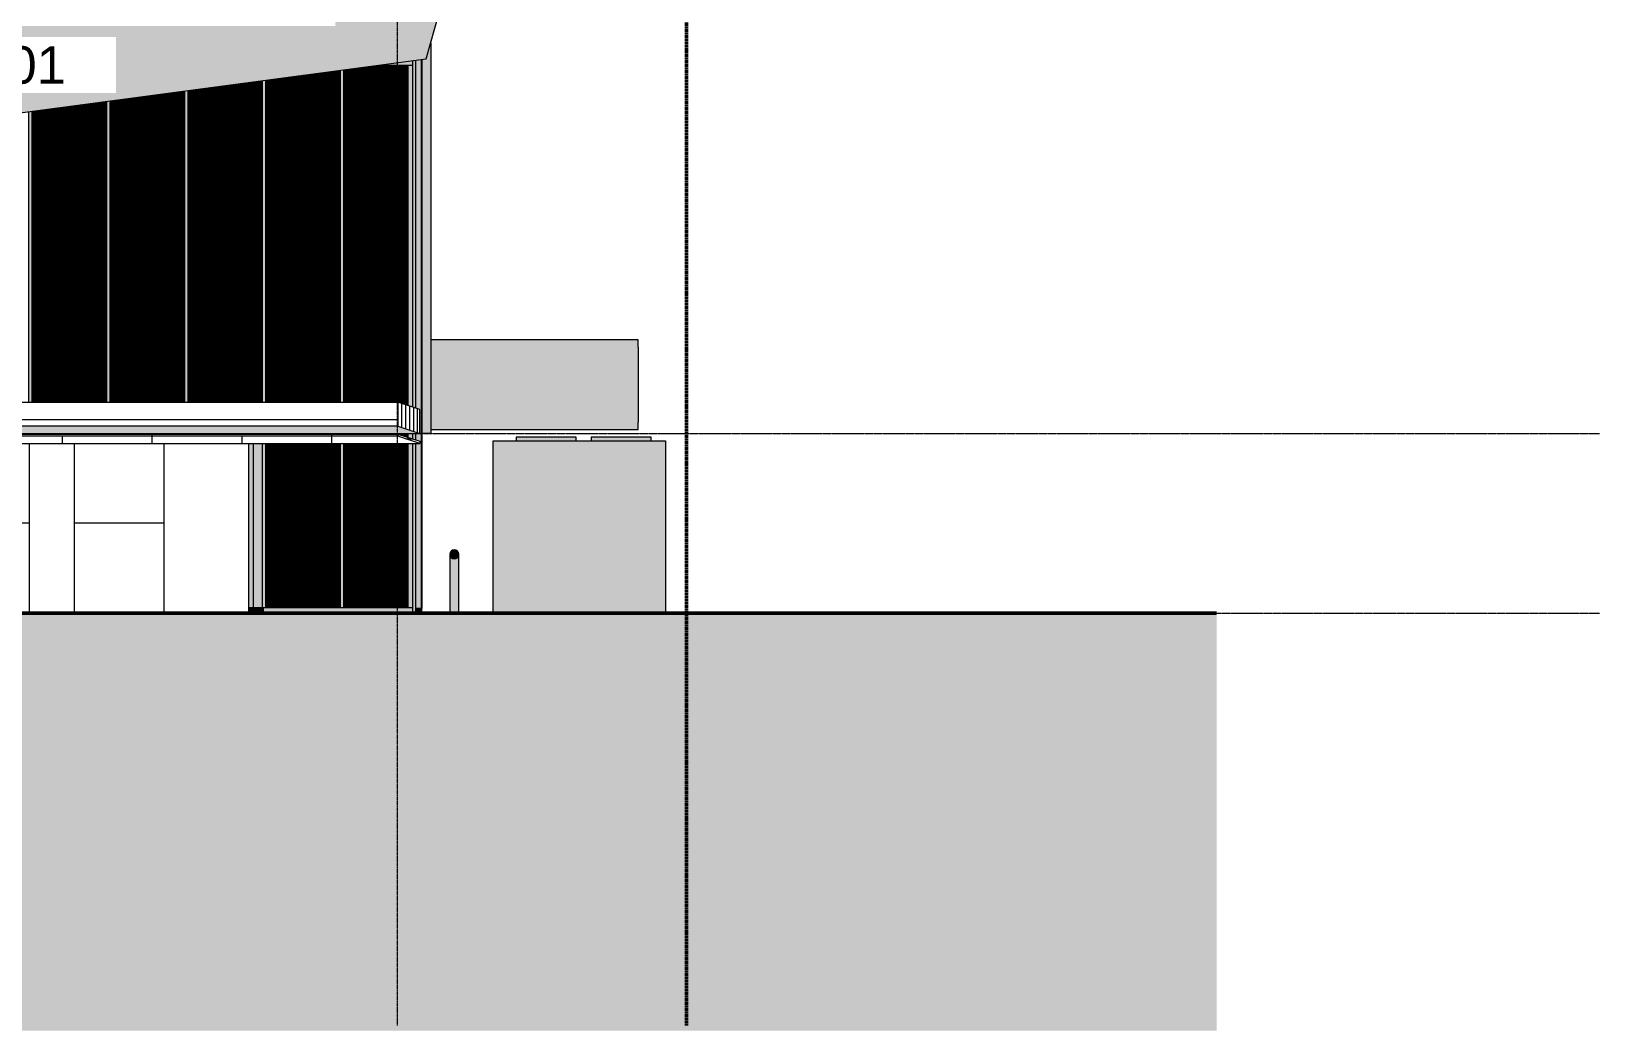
# Model space of a CAD drawing. Header units: millimetres. Extents: x -2361666 to -2009843, y -375 to 29863.
# Drawn here: x -2030785 to -2009843, y -375 to 12969 of the extents above; entities that cross this region are included whole.
import ezdxf

# ---------------------------------------------------------------- set-up
doc = ezdxf.new("R2010")
doc.units = ezdxf.units.MM
for name, pattern in [('AEC_Center', [24, 12, -4, 4, -4]), ('BOUNDARY', [16, 10, -3, 0, -3]), ('Grid Line', [21, 12, -3, 3, -3])]:
    doc.linetypes.add(name, pattern=pattern)
for name, color, linetype, lineweight in [('A-CLNG', 13, 'Continuous', 5), ('A-CLNG-PATT', 13, 'Continuous', 5), ('A-DETL', 90, 'Continuous', 50), ('A-DETL-GENF', 92, 'Continuous', 5), ('A-FLOR-LEVL', 51, 'Continuous', 5), ('A-GENM', 13, 'Continuous', 5), ('A-GENM-IDEN', 13, 'Continuous', 5), ('A-GLAZ-CURT', 52, 'Continuous', 5), ('A-GLAZ-CWMG', 51, 'Continuous', 5), ('A-ROOF', 132, 'Continuous', 5), ('A-ROOF-PATT', 132, 'Continuous', 5), ('A-WALL', 113, 'Continuous', 5), ('A-WALL-PATT', 111, 'Continuous', 5), ('F-FIRE', 13, 'Continuous', 5), ('S-BEAM', 12, 'Continuous', 5), ('S-COLS', 52, 'Continuous', 5), ('S-GRID', 1, 'Continuous', 5)]:
    doc.layers.add(name, color=color, linetype=linetype, lineweight=lineweight)
doc.styles.add('Arial', font='arial.ttf', dxfattribs={"height": 500})

# ---------------------------------------------------------------- blocks, each defined once
blk = doc.blocks.new('Hydrant_double9 - Hydrant_double-1019449-SOUTH EAST - PART C')
at = {"layer": 'F-FIRE'}
for points in [[(-1575110, 5926), (-1575093, 5928), (-1575079, 5935), (-1575067, 5944), (-1575057, 5957), (-1575052, 5971), (-1575050, 5990), (-1575052, 6001), (-1575058, 6016), (-1575068, 6029), (-1575080, 6038), (-1575094, 6044), (-1575111, 6046), (-1575125, 6044), (-1575140, 6038), (-1575153, 6028), (-1575162, 6015), (-1575168, 5996), (-1575170, 5986), (-1575167, 5970), (-1575161, 5955), (-1575151, 5943), (-1575138, 5933), (-1575124, 5928)], [(-1575170, 5200), (-1575110, 5200), (-1575110, 5926), (-1575125, 5928), (-1575140, 5934), (-1575152, 5943), (-1575162, 5956), (-1575168, 5970), (-1575170, 5986), (-1575170, 5565)], [(-1575052, 5200), (-1575050, 5200), (-1575052, 5970), (-1575058, 5956), (-1575067, 5943), (-1575080, 5934), (-1575094, 5928), (-1575110, 5926), (-1575110, 5200), (-1575058, 5200)]]:
    blk.add_hatch(color=256, dxfattribs=at).paths.add_polyline_path(points)
for p, q in [((-1575170, 5996), (-1575170, 5200)), ((-1575050, 5200), (-1575050, 5996))]:
    blk.add_line(p, q, dxfattribs=at)
for start, end in [(0, 180), (180, 0)]:
    blk.add_arc((-1575110, 5986), 60, start, end, dxfattribs=at)
blk = doc.blocks.new('Structural Framing 19 - Structural Framing 1-1145889-SOUTH EAST - PART C')
at = {"layer": 'S-BEAM'}
blk.add_hatch(color=256, dxfattribs=at).paths.add_polyline_path([(-1575762, 5200), (-1575753, 5200), (-1575753, 5210), (-1575983, 5210), (-1575983, 5200)])
for p, q in [((-1575983, 5200), (-1575983, 5210)), ((-1575753, 5210), (-1575753, 5200))]:
    blk.add_line(p, q, dxfattribs=at)
blk = doc.blocks.new('Mechanical - Condensers - Mechanical - Condensers-1249279-SOUTH EAST - PART C')
at = {"layer": 'A-GENM'}
for points in [[(-1574929, 8750), (-1572655, 8750), (-1572655, 8850), (-1575424, 8849), (-1575424, 8750), (-1575345, 8750)], [(-1575424, 7750), (-1572655, 7750), (-1572655, 8750), (-1575424, 8748), (-1575424, 7899)], [(-1574512, 7650), (-1572655, 7650), (-1572655, 7750), (-1575424, 7750), (-1575424, 7650), (-1574589, 7650)], [(-1574282, 7500), (-1574282, 7500), (-1574282, 7550)], [(-1574225, 7500), (-1574012, 7500), (-1574012, 7550), (-1574282, 7550), (-1574282, 7500), (-1574225, 7500)], [(-1573679, 7500), (-1573482, 7500), (-1573482, 7550), (-1574012, 7550), (-1574012, 7500), (-1573738, 7500)], [(-1573282, 7500), (-1573012, 7500), (-1573012, 7550), (-1573282, 7550)], [(-1572637, 7500), (-1572482, 7500), (-1572482, 7550), (-1573012, 7550), (-1573012, 7500), (-1572655, 7500)], [(-1574589, 5200), (-1572289, 5200), (-1572289, 7500), (-1574589, 7500), (-1574589, 6414)]]:
    blk.add_hatch(color=256, dxfattribs=at).paths.add_polyline_path(points)
for p, q in [((-1572655, 8850), (-1575424, 8850)), ((-1572655, 8750), (-1572655, 8850)), ((-1572655, 8750), (-1572655, 7750)), ((-1572655, 7650), (-1572655, 7750)), ((-1575424, 7650), (-1572655, 7650)), ((-1574282, 7550), (-1574282, 7500)), ((-1574282, 7550), (-1574282, 7500)), ((-1574012, 7550), (-1574282, 7550)), ((-1574282, 7550), (-1574282, 7500)), ((-1574282, 7550), (-1574282, 7500)), ((-1573482, 7550), (-1574012, 7550)), ((-1573482, 7500), (-1573482, 7550)), ((-1573482, 7500), (-1573482, 7550)), ((-1573482, 7500), (-1573482, 7550)), ((-1573482, 7500), (-1573482, 7550)), ((-1573282, 7550), (-1573282, 7500)), ((-1573282, 7550), (-1573282, 7500)), ((-1573012, 7550), (-1573282, 7550)), ((-1573282, 7550), (-1573282, 7500)), ((-1573282, 7550), (-1573282, 7500)), ((-1572482, 7550), (-1573012, 7550)), ((-1572482, 7500), (-1572482, 7550)), ((-1572482, 7500), (-1572482, 7550)), ((-1572482, 7500), (-1572482, 7550)), ((-1572482, 7500), (-1572482, 7550)), ((-1574589, 7500), (-1572289, 7500)), ((-1574589, 5200), (-1574589, 7500)), ((-1572289, 7500), (-1572289, 5200))]:
    blk.add_line(p, q, dxfattribs=at)
blk = doc.blocks.new('Generic Models 20 - Generic Models 13-2246191-SOUTH EAST - PART C')
at = {"layer": 'A-GENM'}
blk.add_hatch(color=256, dxfattribs=at).paths.add_polyline_path([(-1610015, 8017), (-1575484, 12600), (-1574562, 15902), (-1577237, 15902), (-1579211, 15445), (-1576691, 15445), (-1576696, 13042), (-1586696, 13042), (-1586696, 13715), (-1611353, 8017)])
for p, q in [((-1575484, 12600), (-1574562, 15902)), ((-1610015, 8017), (-1575484, 12600))]:
    blk.add_line(p, q, dxfattribs=at)
blk = doc.blocks.new('Rectangular Mullion - Frame_Framed Facade_Danpal_DPANMF BT2-2900060-SOUTH EAST - PART C')
at = {"layer": 'A-GLAZ-CWMG'}
blk.add_hatch(color=256, dxfattribs=at).paths.add_polyline_path([(-1575691, 12519), (-1575669, 12519), (-1575669, 12575), (-1576093, 12519), (-1575729, 12519)])
for p in [(-1575669, 12575), (-1576093, 12519)]:
    blk.add_line(p, (-1575669, 12519), dxfattribs=at)
blk = doc.blocks.new('Rectangular Mullion - Frame_Framed Facade_Danpal_DPANMF BT2-2873153-SOUTH EAST - PART C')
at = {"layer": 'A-GLAZ-CWMG'}
h = blk.add_hatch(color=256, dxfattribs=at)
h.paths.add_polyline_path([(-1575691, 5270), (-1575669, 5270), (-1575669, 7465), (-1575729, 7465), (-1575729, 5270)])
h.paths.add_polyline_path([(-1575669, 7527), (-1575669, 7600), (-1575729, 7600), (-1575729, 7547), (-1575691, 7535)])
for p, q in [((-1575729, 7600), (-1575729, 7547)), ((-1575669, 7600), (-1575669, 7527)), ((-1575729, 7465), (-1575729, 5270)), ((-1575669, 7465), (-1575669, 5270)), ((-1575669, 5270), (-1575729, 5270))]:
    blk.add_line(p, q, dxfattribs=at)
blk = doc.blocks.new('MulticellPanel_Polycarbonate_Danpal_1040w - Grey-2900066-SOUTH EAST - PART C')
at = {"layer": 'A-GENM'}
h = blk.add_hatch(dxfattribs=at)
h.set_pattern_fill('FP_348', color=256, style=0, pattern_type=2)
h.set_pattern_definition([(90, (-1576145.829, 6416.646), (15, -9e-16), [])])
h.paths.add_polyline_path([(-1576585, 5270), (-1575729, 5270), (-1575729, 7465), (-1576585, 7465), (-1576585, 5565)])
h.paths.add_polyline_path([(-1575729, 7547), (-1575729, 7600), (-1576585, 7600), (-1576585, 7592), (-1575863, 7592), (-1575741, 7551)])
blk = doc.blocks.new('MulticellPanel_Polycarbonate_Danpal_1040w - Grey-V444-SOUTH EAST - PART C')
at = {"layer": 'A-GENM'}
h = blk.add_hatch(dxfattribs=at)
h.set_pattern_fill('FP_365', color=256, style=0, pattern_type=2)
h.set_pattern_definition([(90, (-1585449.183, 9360), (15, -9e-16), [])])
h.paths.add_polyline_path([(-1585945, 8017), (-1584953, 8017), (-1584953, 11110), (-1585945, 11110), (-1585945, 8111)])
blk.add_line((-1585945, 11110), (-1584953, 11110), dxfattribs=at)
blk = doc.blocks.new('MulticellPanel_Polycarbonate_Danpal_1040w - Grey-2900070-SOUTH EAST - PART C')
at = {"layer": 'A-GENM'}
h = blk.add_hatch(dxfattribs=at)
h.set_pattern_fill('FP_366', color=256, style=0, pattern_type=2)
h.set_pattern_definition([(90, (-1576145.829, 9360), (15, -9e-16), [])])
h.paths.add_polyline_path([(-1575729, 7973), (-1575729, 11110), (-1576585, 11110), (-1576585, 8017), (-1575863, 8017), (-1575762, 7984)])
blk.add_line((-1576585, 11110), (-1575729, 11110), dxfattribs=at)
blk = doc.blocks.new('Rectangular Mullion - Frame_Framed Facade_Danpal_DPANMF BT2-2872312-SOUTH EAST - PART C')
at = {"layer": 'A-GLAZ-CWMG'}
blk.add_hatch(color=256, dxfattribs=at).paths.add_polyline_path([(-1575669, 7953), (-1575669, 11110), (-1575729, 11110), (-1575729, 7973), (-1575691, 7960)])
for p, q in [((-1575729, 11110), (-1575729, 7973)), ((-1575669, 11110), (-1575669, 7953))]:
    blk.add_line(p, q, dxfattribs=at)
blk = doc.blocks.new('Rectangular Mullion - Mullion_FramedFacade_Danpal_DPAEC50-2873148-SOUTH EAST - PART C')
at = {"layer": 'A-GLAZ-CWMG'}
h = blk.add_hatch(color=256, dxfattribs=at)
h.paths.add_polyline_path([(-1577649, 5270), (-1577625, 5270), (-1577625, 7465), (-1577673, 7465), (-1577673, 5270)])
h.paths.add_polyline_path([(-1577649, 7592), (-1577625, 7592), (-1577625, 7600), (-1577673, 7600), (-1577673, 7592), (-1577651, 7592)])
for p, q in [((-1577673, 7600), (-1577673, 7592)), ((-1577625, 7592), (-1577625, 7600)), ((-1577673, 7465), (-1577673, 5270)), ((-1577625, 5270), (-1577625, 7465))]:
    blk.add_line(p, q, dxfattribs=at)
blk = doc.blocks.new('Rectangular Mullion - Mullion_FramedFacade_Danpal_DPAEC50-V459-SOUTH EAST - PART C')
at = {"layer": 'A-GLAZ-CWMG'}
blk.add_hatch(color=256, dxfattribs=at).paths.add_polyline_path([(-1585978, 8017), (-1585945, 8017), (-1585945, 11110), (-1585993, 11110), (-1585993, 8017)])
for p, q in [((-1585993, 11110), (-1585993, 8017)), ((-1585945, 8017), (-1585945, 11110))]:
    blk.add_line(p, q, dxfattribs=at)
blk = doc.blocks.new('Rectangular Mullion - Mullion_FramedFacade_Danpal_DPAEC50-2872300-SOUTH EAST - PART C')
at = {"layer": 'A-GLAZ-CWMG'}
blk.add_hatch(color=256, dxfattribs=at).paths.add_polyline_path([(-1577658, 8017), (-1577625, 8017), (-1577625, 11110), (-1577673, 11110), (-1577673, 8017)])
for p, q in [((-1577673, 11110), (-1577673, 8017)), ((-1577625, 8017), (-1577625, 11110))]:
    blk.add_line(p, q, dxfattribs=at)
blk = doc.blocks.new('MulticellPanel_Polycarbonate_Danpal_1040w - Grey-V466-SOUTH EAST - PART C')
at = {"layer": 'A-GENM'}
h = blk.add_hatch(dxfattribs=at)
h.set_pattern_fill('FP_373', color=256, style=0, pattern_type=2)
h.set_pattern_definition([(90, (-1580249.183, 11837.94), (15, -9e-16), [])])
h.paths.add_polyline_path([(-1579928, 11110), (-1579753, 11110), (-1579753, 12033), (-1580745, 11902), (-1580745, 11110)])
blk.add_line((-1579753, 11110), (-1580745, 11110), dxfattribs=at)
blk = doc.blocks.new('MulticellPanel_Polycarbonate_Danpal_1040w - Grey-V467-SOUTH EAST - PART C')
at = {"layer": 'A-GENM'}
h = blk.add_hatch(dxfattribs=at)
h.set_pattern_fill('FP_374', color=256, style=0, pattern_type=2)
h.set_pattern_definition([(90, (-1579209.183, 11837.94), (15, -9e-16), [])])
h.paths.add_polyline_path([(-1579705, 11110), (-1578713, 11110), (-1578713, 12171), (-1579705, 12040), (-1579705, 11294)])
blk.add_line((-1578713, 11110), (-1579705, 11110), dxfattribs=at)
blk = doc.blocks.new('MulticellPanel_Polycarbonate_Danpal_1040w - Grey-V468-SOUTH EAST - PART C')
at = {"layer": 'A-GENM'}
h = blk.add_hatch(dxfattribs=at)
h.set_pattern_fill('FP_375', color=256, style=0, pattern_type=2)
h.set_pattern_definition([(90, (-1578169.183, 11837.94), (15, -9e-16), [])])
h.paths.add_polyline_path([(-1578261, 11110), (-1577673, 11110), (-1577673, 12309), (-1578665, 12178), (-1578665, 11110)])
blk.add_line((-1577673, 11110), (-1578665, 11110), dxfattribs=at)
blk = doc.blocks.new('MulticellPanel_Polycarbonate_Danpal_1040w - Grey-V469-SOUTH EAST - PART C')
at = {"layer": 'A-GENM'}
h = blk.add_hatch(dxfattribs=at)
h.set_pattern_fill('FP_376', color=256, style=0, pattern_type=2)
h.set_pattern_definition([(90, (-1577129.183, 11837.94), (15, -9e-16), [])])
h.paths.add_polyline_path([(-1577625, 11110), (-1576633, 11110), (-1576633, 12447), (-1577625, 12316), (-1577625, 11294)])
blk.add_line((-1576633, 11110), (-1577625, 11110), dxfattribs=at)
blk = doc.blocks.new('MulticellPanel_Polycarbonate_Danpal_1040w - Grey-2900074-SOUTH EAST - PART C')
at = {"layer": 'A-GENM'}
h = blk.add_hatch(dxfattribs=at)
h.set_pattern_fill('FP_377', color=256, style=0, pattern_type=2)
h.set_pattern_definition([(90, (-1576145.829, 11837.94), (15, -9e-16), [])])
h.paths.add_polyline_path([(-1576178, 11110), (-1575729, 11110), (-1575729, 12519), (-1576099, 12518), (-1576585, 12454), (-1576585, 11110)])
blk.add_line((-1575729, 11110), (-1576585, 11110), dxfattribs=at)
blk = doc.blocks.new('Rectangular Mullion - Frame_Framed Facade_Danpal_DPANMF BT1-2900064-SOUTH EAST - PART C')
at = {"layer": 'A-GLAZ-CWMG'}
blk.add_hatch(color=256, dxfattribs=at).paths.add_polyline_path([(-1575669, 5210), (-1575669, 5270), (-1576609, 5270), (-1576609, 5210), (-1575691, 5210)])
for p, q in [((-1575669, 5270), (-1576609, 5270)), ((-1575669, 5270), (-1575669, 5210)), ((-1575669, 5210), (-1576609, 5210))]:
    blk.add_line(p, q, dxfattribs=at)
blk = doc.blocks.new('Rectangular Mullion - Frame_Framed Facade_Danpal_DPANMF BT1-2872724-SOUTH EAST - PART C')
at = {"layer": 'A-GLAZ-CWMG'}
h = blk.add_hatch(color=256, dxfattribs=at)
h.paths.add_polyline_path([(-1577850, 5270), (-1577790, 5270), (-1577790, 7465), (-1577850, 7465), (-1577850, 5565)])
h.paths.add_polyline_path([(-1577837, 7592), (-1577790, 7592), (-1577790, 7600), (-1577850, 7600), (-1577850, 7592), (-1577845, 7592)])
for p, q in [((-1577790, 7592), (-1577790, 7600)), ((-1577790, 5270), (-1577790, 7465)), ((-1577790, 5270), (-1577850, 5270))]:
    blk.add_line(p, q, dxfattribs=at)
blk = doc.blocks.new('Rectangular Mullion - Frame_Framed Facade_Danpal_DPANMF BT2-2873227-SOUTH EAST - PART C')
at = {"layer": 'A-GLAZ-CWMG'}
blk.add_hatch(color=256, dxfattribs=at).paths.add_polyline_path([(-1575682, 11110), (-1575669, 11110), (-1575669, 12519), (-1575729, 12519), (-1575729, 11110), (-1575691, 11110)])
for p, q in [((-1575729, 12519), (-1575669, 12519)), ((-1575729, 12519), (-1575729, 11110)), ((-1575669, 12519), (-1575669, 11110))]:
    blk.add_line(p, q, dxfattribs=at)
blk = doc.blocks.new('Rectangular Mullion - Mullion_FramedFacade_Danpal_DPAEC50-V474-SOUTH EAST - PART C')
at = {"layer": 'A-GLAZ-CWMG'}
blk.add_hatch(color=256, dxfattribs=at).paths.add_polyline_path([(-1580761, 11110), (-1580745, 11110), (-1580745, 11902), (-1580793, 11895), (-1580793, 11110), (-1580778, 11110)])
for p, q in [((-1580793, 11895), (-1580793, 11110)), ((-1580745, 11110), (-1580745, 11902))]:
    blk.add_line(p, q, dxfattribs=at)
blk = doc.blocks.new('Rectangular Mullion - Mullion_FramedFacade_Danpal_DPAEC50-V475-SOUTH EAST - PART C')
at = {"layer": 'A-GLAZ-CWMG'}
blk.add_hatch(color=256, dxfattribs=at).paths.add_polyline_path([(-1579738, 11110), (-1579705, 11110), (-1579705, 12040), (-1579753, 12033), (-1579753, 11110)])
for p, q in [((-1579753, 12033), (-1579753, 11110)), ((-1579705, 11110), (-1579705, 12040))]:
    blk.add_line(p, q, dxfattribs=at)
blk = doc.blocks.new('Rectangular Mullion - Mullion_FramedFacade_Danpal_DPAEC50-V476-SOUTH EAST - PART C')
at = {"layer": 'A-GLAZ-CWMG'}
blk.add_hatch(color=256, dxfattribs=at).paths.add_polyline_path([(-1578698, 11110), (-1578665, 11110), (-1578665, 12178), (-1578713, 12171), (-1578713, 11110)])
for p, q in [((-1578713, 12171), (-1578713, 11110)), ((-1578665, 11110), (-1578665, 12178))]:
    blk.add_line(p, q, dxfattribs=at)
blk = doc.blocks.new('Rectangular Mullion - Mullion_FramedFacade_Danpal_DPAEC50-V477-SOUTH EAST - PART C')
at = {"layer": 'A-GLAZ-CWMG'}
blk.add_hatch(color=256, dxfattribs=at).paths.add_polyline_path([(-1577673, 11110), (-1577625, 11110), (-1577625, 12316), (-1577673, 12309), (-1577673, 11134)])
for p, q in [((-1577673, 12309), (-1577673, 11110)), ((-1577625, 11110), (-1577625, 12316))]:
    blk.add_line(p, q, dxfattribs=at)
blk = doc.blocks.new('Rectangular Mullion - Mullion_FramedFacade_Danpal_DPAEC50-V478-SOUTH EAST - PART C')
at = {"layer": 'A-GLAZ-CWMG'}
blk.add_hatch(color=256, dxfattribs=at).paths.add_polyline_path([(-1576618, 11110), (-1576585, 11110), (-1576585, 12454), (-1576633, 12447), (-1576633, 11110)])
for p, q in [((-1576633, 12447), (-1576633, 11110)), ((-1576585, 11110), (-1576585, 12454))]:
    blk.add_line(p, q, dxfattribs=at)
blk = doc.blocks.new('MulticellPanel_Polycarbonate_Danpal_1040w - Grey-2873154-SOUTH EAST - PART C')
at = {"layer": 'A-GENM'}
h = blk.add_hatch(dxfattribs=at)
h.set_pattern_fill('FP_378', color=256, style=0, pattern_type=2)
h.set_pattern_definition([(90, (-1577129.183, 6416.646), (15, -9e-16), [])])
h.paths.add_polyline_path([(-1576633, 5270), (-1576633, 7465), (-1577625, 7465), (-1577625, 5270), (-1576803, 5270)])
h.paths.add_polyline_path([(-1577428, 7592), (-1576633, 7592), (-1576633, 7600), (-1577625, 7600), (-1577625, 7592)])
blk = doc.blocks.new('Rectangular Mullion - Frame_Framed Facade_Danpal_DPANMF BT1-V479-SOUTH EAST - PART C')
at = {"layer": 'A-GLAZ-CWMG'}
blk.add_hatch(color=256, dxfattribs=at).paths.add_polyline_path([(-1577649, 5210), (-1576609, 5210), (-1576609, 5270), (-1577649, 5270), (-1577649, 5223)])
for p, q in [((-1576609, 5270), (-1577649, 5270)), ((-1576609, 5210), (-1577649, 5210))]:
    blk.add_line(p, q, dxfattribs=at)
blk = doc.blocks.new('System Panel - Glazed-2900076-SOUTH EAST - PART C')
at = {"layer": 'A-GLAZ-CURT'}
h = blk.add_hatch(color=256, dxfattribs=at)
h.paths.add_polyline_path([(-1577790, 5270), (-1577673, 5270), (-1577673, 7465), (-1577790, 7465), (-1577790, 5353)])
h.paths.add_polyline_path([(-1577673, 7592), (-1577673, 7600), (-1577790, 7600), (-1577790, 7592), (-1577741, 7592)])
blk = doc.blocks.new('Rectangular Mullion - Frame_Framed Facade_Danpal_DPANMF BT1-2900058-SOUTH EAST - PART C')
at = {"layer": 'A-GLAZ-CWMG'}
for p, q in [((-1575549, 5257), (-1575549, 5259)), ((-1575549, 5259), (-1575543, 5259)), ((-1575545, 5257), (-1575549, 5257))]:
    blk.add_line(p, q, dxfattribs=at)
blk = doc.blocks.new('Rectangular Mullion - Frame_Framed Facade_Danpal_DPANMF BT2-V480-SOUTH EAST - PART C')
at = {"layer": 'A-GLAZ-CWMG'}
for points in [[(-1575606, 5260), (-1575552, 5260), (-1575553, 7600), (-1575626, 7600), (-1575626, 7513), (-1575571, 7495), (-1575571, 7465), (-1575626, 7465), (-1575626, 5260)], [(-1575552, 5260), (-1575543, 5260), (-1575545, 7600), (-1575552, 7600), (-1575552, 5353)]]:
    blk.add_hatch(color=256, dxfattribs=at).paths.add_polyline_path(points)
for p, q in [((-1575626, 7600), (-1575626, 7513)), ((-1575552, 7600), (-1575552, 5260)), ((-1575543, 7600), (-1575543, 5260)), ((-1575626, 7465), (-1575626, 5260)), ((-1575552, 5260), (-1575626, 5260)), ((-1575543, 5260), (-1575552, 5260))]:
    blk.add_line(p, q, dxfattribs=at)
blk = doc.blocks.new('MulticellPanel_Polycarbonate_Danpal_1040w - Grey-V481-SOUTH EAST - PART C')
at = {"layer": 'A-GENM'}
h = blk.add_hatch(dxfattribs=at)
h.set_pattern_fill('FP_380', color=256, style=0, pattern_type=2)
h.set_pattern_definition([(90, (-1575566.708, 6406.646), (15, -9e-16), [])])
h.paths.add_polyline_path([(-1575568, 5213), (-1575562, 5213), (-1575562, 5260), (-1575570, 5260), (-1575570, 5213)])
h = blk.add_hatch(dxfattribs=at)
h.set_pattern_fill('FP_379', color=256, style=0, pattern_type=2)
h.set_pattern_definition([(90, (-1575557.983, 6406.646), (15, -9e-16), [])])
h.paths.add_polyline_path([(-1575556, 5213), (-1575556, 5260), (-1575560, 5260), (-1575560, 5213)])
for p, q in [((-1575562, 5260), (-1575562, 5213)), ((-1575560, 5260), (-1575560, 5213))]:
    blk.add_line(p, q, dxfattribs=at)
blk = doc.blocks.new('Rectangular Mullion - Frame_Framed Facade_Danpal_DPANMF BT1-2900065-SOUTH EAST - PART C')
at = {"layer": 'A-GLAZ-CWMG'}
blk.add_hatch(color=256, dxfattribs=at).paths.add_polyline_path([(-1577850, 5210), (-1577649, 5210), (-1577649, 5270), (-1577850, 5270)])
for p, q in [((-1577649, 5270), (-1577850, 5270)), ((-1577649, 5210), (-1577850, 5210))]:
    blk.add_line(p, q, dxfattribs=at)
blk = doc.blocks.new('Rectangular Mullion - Frame_Framed Facade_Danpal_DPANMF BT1-2872895-SOUTH EAST - PART C')
at = {"layer": 'A-GLAZ-CWMG'}
blk.add_hatch(color=256, dxfattribs=at).paths.add_polyline_path([(-1575552, 5200), (-1575552, 5206), (-1575543, 5206), (-1575545, 5213), (-1575570, 5213), (-1575571, 5260), (-1575626, 5260), (-1575626, 5200), (-1575553, 5200)])
for p, q in [((-1575570, 5260), (-1575626, 5260)), ((-1575626, 5260), (-1575626, 5200)), ((-1575570, 5213), (-1575570, 5260)), ((-1575543, 5259), (-1575549, 5259)), ((-1575549, 5259), (-1575549, 5257)), ((-1575549, 5257), (-1575545, 5257)), ((-1575545, 5257), (-1575545, 5213)), ((-1575543, 5206), (-1575543, 5259)), ((-1575545, 5213), (-1575570, 5213)), ((-1575552, 5206), (-1575543, 5206)), ((-1575552, 5200), (-1575552, 5206))]:
    blk.add_line(p, q, dxfattribs=at)
blk = doc.blocks.new('Rectangular Mullion - Frame_Framed Facade_Danpal_DPANMF BT2-V483-SOUTH EAST - PART C')
at = {"layer": 'A-GLAZ-CWMG'}
for points in [[(-1575571, 7600), (-1575552, 7600), (-1575553, 11100), (-1575626, 11100), (-1575626, 7939), (-1575571, 7920), (-1575571, 7601)], [(-1575552, 7600), (-1575543, 7600), (-1575545, 11100), (-1575552, 11100), (-1575552, 7687)]]:
    blk.add_hatch(color=256, dxfattribs=at).paths.add_polyline_path(points)
for p, q in [((-1575626, 11100), (-1575626, 7939)), ((-1575552, 11100), (-1575552, 7600)), ((-1575543, 11100), (-1575543, 7600))]:
    blk.add_line(p, q, dxfattribs=at)
blk = doc.blocks.new('Rectangular Mullion - Frame_Framed Facade_Danpal_DPANMF BT2-V484-SOUTH EAST - PART C')
at = {"layer": 'A-GLAZ-CWMG'}
for points in [[(-1575626, 11100), (-1575552, 11100), (-1575553, 12591), (-1575626, 12581), (-1575626, 11134)], [(-1575552, 11100), (-1575543, 11100), (-1575545, 12592), (-1575552, 12591), (-1575552, 11294)]]:
    blk.add_hatch(color=256, dxfattribs=at).paths.add_polyline_path(points)
for p, q in [((-1575626, 12581), (-1575626, 11100)), ((-1575552, 12591), (-1575552, 11100)), ((-1575543, 12592), (-1575543, 11100))]:
    blk.add_line(p, q, dxfattribs=at)
blk = doc.blocks.new('Area 51 Ceiling - External FC - Area 51 Ceiling - External FC-2924300-SOUTH EAST - PART C')
at = {"layer": 'A-CLNG-PATT'}
h = blk.add_hatch(dxfattribs=at)
h.set_pattern_fill('FP_381', color=256, style=0, pattern_type=2)
h.set_pattern_definition([(180, (-1575571.47, 7465.04), (-2e-14, -125.606), []), (270, (-1575571.5, 7465), (1200, 7e-14), [])])
h.paths.add_polyline_path([(-1616588, 7465), (-1575571, 7465), (-1575864, 7562), (-1623089, 7562), (-1623089, 7573), (-1644149, 7573), (-1644579, 7561), (-1661091, 7562), (-1661122, 7573), (-1665433, 7573), (-1665433, 7465), (-1617421, 7465)])
h = blk.add_hatch(dxfattribs=at)
h.set_pattern_fill('FP_383', color=256, style=0, pattern_type=2)
h.set_pattern_definition([(90, (-1575571.5, 7591.7), (-2400, 1e-13), []), (180, (-1575571.5, 7591.7), (-1e-13, -1198.355), [])])
h.paths.add_polyline_path([(-1583885, 7562), (-1575864, 7562), (-1575864, 7592), (-1623089, 7592), (-1623089, 7562), (-1584094, 7562)])
h = blk.add_hatch(dxfattribs=at)
h.set_pattern_fill('FP_382', color=256, style=0, pattern_type=2)
h.set_pattern_definition([(90.46, (-1575665.54, 7526.13), (-374.45, -0.002), []), (180, (-1575665.5, 7526.1), (9.7, -1200), [])])
h.paths.add_polyline_path([(-1575571, 7465), (-1575571, 7495), (-1575864, 7592), (-1575864, 7562), (-1575582, 7469)])
at = {"layer": 'A-CLNG'}
for p, q in [((-1623089, 7592), (-1575864, 7592)), ((-1575864, 7562), (-1623089, 7562)), ((-1575864, 7592), (-1575864, 7562)), ((-1575864, 7592), (-1575571, 7495)), ((-1575571, 7465), (-1575864, 7562)), ((-1665433, 7465), (-1575571, 7465)), ((-1575571, 7495), (-1575571, 7465))]:
    blk.add_line(p, q, dxfattribs=at)

msp = doc.modelspace()

# ---------------------------------------------------------------- hatches: boundary and pattern name
at = {"layer": 'A-DETL-GENF'}
msp.add_hatch(color=7, dxfattribs=at).paths.add_polyline_path([(-2116896, -375), (-2014959, -375), (-2014959, 5200), (-2116896, 5200), (-2116896, 3019)])
at = {"layer": 'A-ROOF'}
h = msp.add_hatch(color=256, dxfattribs=at)
h.paths.add_polyline_path([(-2037454, 7600), (-2025601, 7601), (-2025892, 7697), (-2073116, 7697), (-2073116, 7708), (-2094174, 7708), (-2094646, 7696), (-2111119, 7697), (-2111150, 7708), (-2115458, 7708), (-2115458, 7603), (-2111150, 7602), (-2111143, 7600), (-2094273, 7600), (-2094111, 7603), (-2073117, 7603), (-2073117, 7600), (-2037871, 7600)])
h.paths.add_polyline_path([(-2063186, 7600), (-2063173, 7603), (-2063161, 7603)])
at = {"layer": 'A-ROOF-PATT'}
h = msp.add_hatch(dxfattribs=at)
h.set_pattern_fill('FP_266', color=256, style=0, pattern_type=2)
h.set_pattern_definition([(0, (-2103748.55, -119753.97), (0, 333), [])])
h.paths.add_polyline_path([(-2042245, 7697), (-2025892, 7697), (-2025892, 8017), (-2073116, 8017), (-2073116, 7697), (-2042454, 7697)])
h = msp.add_hatch(dxfattribs=at)
h.set_pattern_fill('FP_265', color=256, style=0, pattern_type=2)
h.set_pattern_definition([(90, (-2733025.4, 5200), (-52.095, 3e-15), [])])
h.paths.add_polyline_path([(-2025599, 7600), (-2025599, 7920), (-2025892, 8017), (-2025892, 7697), (-2025601, 7601)])
at = {"layer": 'A-WALL'}
h = msp.add_hatch(color=256, dxfattribs=at)
h.paths.add_polyline_path([(-2025571, 7600), (-2025452, 7600), (-2025452, 12815), (-2025513, 12600), (-2025571, 12592), (-2025571, 7687)])
h.paths.add_polyline_path([(-2025654, 7939), (-2025654, 12581), (-2025697, 12575), (-2025697, 7953), (-2025686, 7949)])
h = msp.add_hatch(color=256, dxfattribs=at)
h.paths.add_polyline_path([(-2025686, 5210), (-2025654, 5210), (-2025654, 7465), (-2025697, 7465), (-2025697, 5210)])
h.paths.add_polyline_path([(-2025654, 7513), (-2025654, 7600), (-2025697, 7600), (-2025697, 7527), (-2025686, 7523)])
at = {"layer": 'A-WALL-PATT'}
h = msp.add_hatch(dxfattribs=at)
h.set_pattern_fill('FP_343', color=256, style=0, pattern_type=2)
h.set_pattern_definition([(90, (-2030213.4, 5200), (-6000, 4e-13), [1200, -1200]), (90, (-2029013.4, 5200), (-6000, 4e-13), [1200, -1200]), (90, (-2027813.4, 5200), (-6000, 4e-13), [1200, -1200]), (90, (-2029013.4, 6400), (-6000, 4e-13), [1200, -1200]), (90, (-2027813.4, 6400), (-6000, 4e-13), [1200, -1200]), (180, (-2029013.4, 6400), (-3e-13, -2400), [1200, -4800]), (180, (-2027813.4, 7600), (-3e-13, -2400), [1200, -4800]), (90, (-2027813.4, 5200), (-6000, 4e-13), [1200, -1200]), (90, (-2026613.4, 5200), (-6000, 4e-13), [1200, -1200]), (90, (-2026013.4, 5200), (-6000, 4e-13), [1200, -1200]), (90, (-2026613.4, 6400), (-6000, 4e-13), [1200, -1200]), (90, (-2026013.4, 6400), (-6000, 4e-13), [1200, -1200]), (180, (-2026613.4, 6400), (-3e-13, -2400), [1200, -4800]), (180, (-2026013.4, 7600), (-3e-13, -2400), [600, -5400]), (90, (-2030813.4, 5200), (-6000, 4e-13), [1200, -1200]), (90, (-2030213.4, 5200), (-6000, 4e-13), [1200, -1200]), (90, (-2030813.4, 6400), (-6000, 4e-13), [1200, -1200]), (90, (-2030213.4, 6400), (-6000, 4e-13), [1200, -1200]), (180, (-2030813.4, 6400), (-3e-13, -2400), [1200, -4800]), (180, (-2030213.4, 7600), (-3e-13, -2400), [600, -5400]), (90, (-2030213.4, 5200), (-6000, 4e-13), [1200, -1200]), (90, (-2032013.4, 5200), (-6000, 4e-13), [1200, -1200])])
h.paths.add_polyline_path([(-2032013, 5200), (-2031568, 5200), (-2031568, 5926), (-2031858, 5928), (-2031858, 6046), (-2031158, 6044), (-2031158, 5926), (-2031448, 5926), (-2031448, 5200), (-2027879, 5200), (-2027879, 7465), (-2032013, 7465), (-2032013, 5353)])
h.paths.add_polyline_path([(-2029123, 7592), (-2027879, 7592), (-2027879, 7600), (-2032013, 7600), (-2032013, 7592), (-2029539, 7592)])
at = {"layer": 'S-COLS'}
for points in [[(-2026139, 5200), (-2026139, 5210), (-2026149, 5210), (-2026149, 5200)], [(-2026139, 5200), (-2026127, 5200), (-2026127, 5210), (-2026139, 5210)], [(-2025757, 5200), (-2025759, 5210), (-2025769, 5210), (-2025769, 5200), (-2025758, 5200)], [(-2025757, 5200), (-2025746, 5200), (-2025746, 5210), (-2025757, 5210)]]:
    msp.add_hatch(color=256, dxfattribs=at).paths.add_polyline_path(points)
h = msp.add_hatch(color=256, dxfattribs=at)
h.paths.add_polyline_path([(-2025769, 5200), (-2025769, 5210), (-2025781, 5210), (-2025781, 5200)])
h.paths.add_polyline_path([(-2026011, 5200), (-2026011, 5210), (-2026127, 5210), (-2026127, 5200)])

# ---------------------------------------------------------------- linework, layer by layer
at = {"layer": 'A-DETL', "linetype": 'BOUNDARY'}
msp.add_line((-2022037, -305), (-2022037, 26561), dxfattribs=at)
at = {"layer": 'A-DETL'}
msp.add_line((-2014959, 5200), (-2116896, 5200), dxfattribs=at)
at = {"layer": 'A-FLOR-LEVL', "linetype": 'AEC_Center'}
for p, q in [((-2127298, 7600), (-2009843, 7600)), ((-2127298, 5200), (-2009843, 5200))]:
    msp.add_line(p, q, dxfattribs=at)
at = {"layer": 'A-ROOF'}
for p, q in [((-2073116, 8017), (-2025892, 8017)), ((-2025599, 7920), (-2025892, 8017)), ((-2025892, 8017), (-2025892, 7697)), ((-2025599, 7600), (-2025599, 7920)), ((-2073117, 7600), (-2025599, 7600)), ((-2025892, 7697), (-2073116, 7697)), ((-2025892, 7697), (-2025599, 7600))]:
    msp.add_line(p, q, dxfattribs=at)
at = {"layer": 'A-WALL'}
for p, q in [((-2025452, 12815), (-2025452, 7600)), ((-2027879, 7592), (-2027879, 7600)), ((-2025452, 7600), (-2025571, 7600)), ((-2027879, 5200), (-2027879, 7465)), ((-2025654, 5210), (-2025697, 5210))]:
    msp.add_line(p, q, dxfattribs=at)
at = {"layer": 'S-COLS'}
for p, q in [((-2026149, 5200), (-2026149, 5210)), ((-2026139, 5200), (-2026139, 5210)), ((-2025757, 5200), (-2025757, 5210)), ((-2025746, 5210), (-2025746, 5200))]:
    msp.add_line(p, q, dxfattribs=at)
at = {"layer": 'S-GRID', "linetype": 'Grid Line'}
msp.add_line((-2025896, -305), (-2025896, 24961), dxfattribs=at)

# ---------------------------------------------------------------- block references
at = {"layer": 'A-CLNG'}
msp.add_blockref('Area 51 Ceiling - External FC - Area 51 Ceiling - External FC-2924300-SOUTH EAST - PART C', (-450028, 0), dxfattribs=at)
at = {"layer": 'A-GENM'}
for name in ['Generic Models 20 - Generic Models 13-2246191-SOUTH EAST - PART C', 'Mechanical - Condensers - Mechanical - Condensers-1249279-SOUTH EAST - PART C']:
    msp.add_blockref(name, (-450028, 0), dxfattribs=at)
at = {"layer": 'A-GLAZ-CURT'}
for name, p in [('MulticellPanel_Polycarbonate_Danpal_1040w - Grey-V469-SOUTH EAST - PART C', (-450028, 0)), ('MulticellPanel_Polycarbonate_Danpal_1040w - Grey-2900074-SOUTH EAST - PART C', (-450028, 0)), ('MulticellPanel_Polycarbonate_Danpal_1040w - Grey-V467-SOUTH EAST - PART C', (-450028, 0)), ('MulticellPanel_Polycarbonate_Danpal_1040w - Grey-V468-SOUTH EAST - PART C', (-450028, 0)), ('MulticellPanel_Polycarbonate_Danpal_1040w - Grey-V466-SOUTH EAST - PART C', (-450028, 0)), ('MulticellPanel_Polycarbonate_Danpal_1040w - Grey-V444-SOUTH EAST - PART C', (-444828, 0)), ('MulticellPanel_Polycarbonate_Danpal_1040w - Grey-V444-SOUTH EAST - PART C', (-443788, 0)), ('MulticellPanel_Polycarbonate_Danpal_1040w - Grey-V444-SOUTH EAST - PART C', (-442748, 0)), ('MulticellPanel_Polycarbonate_Danpal_1040w - Grey-V444-SOUTH EAST - PART C', (-441708, 0)), ('MulticellPanel_Polycarbonate_Danpal_1040w - Grey-2900070-SOUTH EAST - PART C', (-450028, 0)), ('System Panel - Glazed-2900076-SOUTH EAST - PART C', (-450028, 0)), ('MulticellPanel_Polycarbonate_Danpal_1040w - Grey-2873154-SOUTH EAST - PART C', (-450028, 0)), ('MulticellPanel_Polycarbonate_Danpal_1040w - Grey-2900066-SOUTH EAST - PART C', (-450028, 0)), ('MulticellPanel_Polycarbonate_Danpal_1040w - Grey-V481-SOUTH EAST - PART C', (-450028, 0))]:
    msp.add_blockref(name, p, dxfattribs=at)
at = {"layer": 'A-GLAZ-CWMG'}
for name, p in [('Rectangular Mullion - Frame_Framed Facade_Danpal_DPANMF BT2-2900060-SOUTH EAST - PART C', (-450028, 0)), ('Rectangular Mullion - Frame_Framed Facade_Danpal_DPANMF BT2-V484-SOUTH EAST - PART C', (-450028, 0)), ('Rectangular Mullion - Mullion_FramedFacade_Danpal_DPAEC50-V478-SOUTH EAST - PART C', (-450028, 0)), ('Rectangular Mullion - Frame_Framed Facade_Danpal_DPANMF BT2-2873227-SOUTH EAST - PART C', (-450028, 0)), ('Rectangular Mullion - Mullion_FramedFacade_Danpal_DPAEC50-V476-SOUTH EAST - PART C', (-450028, 0)), ('Rectangular Mullion - Mullion_FramedFacade_Danpal_DPAEC50-V477-SOUTH EAST - PART C', (-450028, 0)), ('Rectangular Mullion - Mullion_FramedFacade_Danpal_DPAEC50-V475-SOUTH EAST - PART C', (-450028, 0)), ('Rectangular Mullion - Mullion_FramedFacade_Danpal_DPAEC50-V474-SOUTH EAST - PART C', (-450028, 0)), ('Rectangular Mullion - Mullion_FramedFacade_Danpal_DPAEC50-V459-SOUTH EAST - PART C', (-444828, 0)), ('Rectangular Mullion - Mullion_FramedFacade_Danpal_DPAEC50-V459-SOUTH EAST - PART C', (-443788, 0)), ('Rectangular Mullion - Mullion_FramedFacade_Danpal_DPAEC50-V459-SOUTH EAST - PART C', (-442748, 0)), ('Rectangular Mullion - Mullion_FramedFacade_Danpal_DPAEC50-2872300-SOUTH EAST - PART C', (-450028, 0)), ('Rectangular Mullion - Mullion_FramedFacade_Danpal_DPAEC50-2872300-SOUTH EAST - PART C', (-448988, 0)), ('Rectangular Mullion - Frame_Framed Facade_Danpal_DPANMF BT2-2872312-SOUTH EAST - PART C', (-450028, 0)), ('Rectangular Mullion - Frame_Framed Facade_Danpal_DPANMF BT2-V483-SOUTH EAST - PART C', (-450028, 0)), ('Rectangular Mullion - Frame_Framed Facade_Danpal_DPANMF BT1-2872724-SOUTH EAST - PART C', (-450028, 0)), ('Rectangular Mullion - Mullion_FramedFacade_Danpal_DPAEC50-2873148-SOUTH EAST - PART C', (-450028, 0)), ('Rectangular Mullion - Mullion_FramedFacade_Danpal_DPAEC50-2873148-SOUTH EAST - PART C', (-448988, 0)), ('Rectangular Mullion - Frame_Framed Facade_Danpal_DPANMF BT2-2873153-SOUTH EAST - PART C', (-450028, 0)), ('Rectangular Mullion - Frame_Framed Facade_Danpal_DPANMF BT2-V480-SOUTH EAST - PART C', (-450028, 0)), ('Rectangular Mullion - Frame_Framed Facade_Danpal_DPANMF BT1-2900065-SOUTH EAST - PART C', (-450028, 0)), ('Rectangular Mullion - Frame_Framed Facade_Danpal_DPANMF BT1-V479-SOUTH EAST - PART C', (-450028, 0)), ('Rectangular Mullion - Frame_Framed Facade_Danpal_DPANMF BT1-2900064-SOUTH EAST - PART C', (-450028, 0)), ('Rectangular Mullion - Frame_Framed Facade_Danpal_DPANMF BT1-2872895-SOUTH EAST - PART C', (-450028, 0)), ('Rectangular Mullion - Frame_Framed Facade_Danpal_DPANMF BT1-2900058-SOUTH EAST - PART C', (-450028, 0))]:
    msp.add_blockref(name, p, dxfattribs=at)
at = {"layer": 'F-FIRE'}
msp.add_blockref('Hydrant_double9 - Hydrant_double-1019449-SOUTH EAST - PART C', (-450028, 0), dxfattribs=at)
at = {"layer": 'S-BEAM'}
msp.add_blockref('Structural Framing 19 - Structural Framing 1-1145889-SOUTH EAST - PART C', (-450028, 0), dxfattribs=at)

# ---------------------------------------------------------------- next in the draw order: texts
at = {"layer": 'A-GENM-IDEN', "insert": (-2033004, 12770), "char_height": 500, "width": 3222.78, "attachment_point": 1, "style": 'Arial', "bg_fill": 3, "box_fill_scale": 1.25, "bg_fill_color": 256, "bg_fill_true_color": 13158600, "bg_fill_transparency": 0}
msp.add_mtext('SGN001', dxfattribs=at)

doc.saveas('drawing.dxf')
